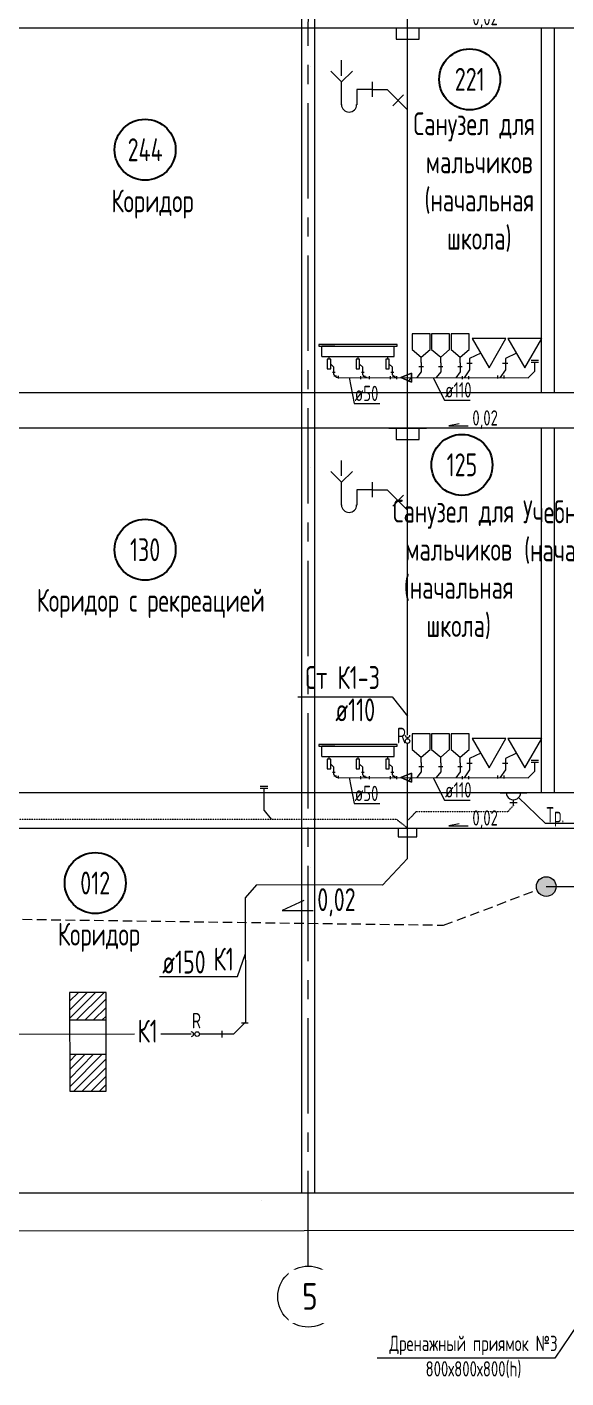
# Model space of a CAD drawing. Header units: millimetres. Extents: x -8689834 to 9419935, y -370377 to 166066.
# Drawn here: x -265036 to -257967, y -26828 to -9113 of the extents above; entities that cross this region are included whole.
import ezdxf
from ezdxf.enums import TextEntityAlignment as Align

# ---------------------------------------------------------------- set-up
doc = ezdxf.new("R2010")
doc.units = ezdxf.units.MM
doc.header["$MEASUREMENT"] = 0
for name, pattern in [('01_base$0$DASHED2', [0.375, 0.25, -0.125]), ('CENTER', [2, 1.25, -0.25, 0.25, -0.25]), ('gost5', [0.137795, 0.098425, -0.03937, 0, 0])]:
    doc.linetypes.add(name, pattern=pattern)
doc.layers.get('0').update_dxf_attribs({"color": 250, "lineweight": 9})
for name, color, linetype, lineweight in [('_0', 250, 'Continuous', 9), ('_ВК-переход на SML', 3, 'Continuous', 30), ('АР_Маркер экспликации', 239, 'Continuous', 13), ('АР_Номер помещения', 1, 'Continuous', 25), ('АР_Оси', 195, 'Continuous', 9), ('АР_Помещения_площадь', 19, 'Continuous', 9), ('ВК_канализация', 32, 'Continuous', 30)]:
    doc.layers.add(name, color=color, linetype=linetype, lineweight=lineweight)
for name, color, linetype in [('PDF _0', 7, 'Continuous'), ('PDF __ВК-Text VK', 7, 'Continuous'), ('PDF __ВК-Text В1', 7, 'Continuous'), ('PDF __ВК-В1', 5, 'Continuous'), ('PDF __ВК-К3', 7, 'Continuous'), ('PDF __ВК-переход', 7, 'Continuous'), ('PDF __ВК-противопожарные муфты', 1, 'Continuous'), ('PDF __ВК-стены', 7, 'Continuous'), ('PDF __ВК-текст К2', 7, 'Continuous'), ('PDF __К14', 3, 'Continuous'), ('PDF __Сантехника', 7, 'Continuous'), ('PDF _TEKSTBK', 7, 'Continuous'), ('АР_Кровля дорожки', 245, 'Continuous'), ('АР_Таблицы', 250, 'Continuous')]:
    doc.layers.add(name, color=color, linetype=linetype)
doc.layers.add('PDF __ВК-К1', color=7, linetype='Continuous', true_color=0xb80000)
doc.styles.add('ISOCPEUR', font='isocpeur.ttf', dxfattribs={"width": 0.7})
doc.styles.get("Standard").update_dxf_attribs({"font": 'isocpeur.ttf', "width": 0.7})
doc.styles.add('ГОСТ 2.304', font='isocpeur.ttf', dxfattribs={"width": 0.7})

# ---------------------------------------------------------------- blocks, each defined once
blk = doc.blocks.new('*U3386')
at = {"layer": 'АР_Номер помещения', "color": 7}
blk.add_circle((-15720, 4793), 400, dxfattribs=at)
at = {"layer": 'АР_Помещения_площадь', "color": 7}
blk.add_line((-13545, 633), (-13545, 633), dxfattribs=at)
at = {"color": 7, "style": 'ISOCPEUR', "width": 0.7, "flags": 1}
blk.add_attdef('КАТЕГОРИЯ', (-499, -2092), '', height=250, dxfattribs=at)
at = {"layer": 'АР_Номер помещения', "color": 7, "style": 'ISOCPEUR', "width": 0.7}
blk.add_attdef('НОМЕР_ПОМЕЩЕНИЯ', text='', height=300, dxfattribs=at).set_placement((-15720, 4793), align=Align.MIDDLE_CENTER)
at = {"layer": 'АР_Помещения_площадь', "color": 7, "lineweight": 30, "width": 0.7, "flags": 104}
blk.add_attdef('ИМЯ_ПОМЕЩЕНИЯ', text='', height=100, dxfattribs=at).set_placement((158, 1217), align=Align.MIDDLE_CENTER)
at = {"layer": 'АР_Помещения_площадь', "color": 7, "style": 'ISOCPEUR', "width": 0.7}
blk.add_attdef('ПЛОЩАДЬ_ПОМЕЩЕНИЯ', text='', height=200, dxfattribs=at).set_placement((-13540, 880), align=Align.MIDDLE_RIGHT)
blk = doc.blocks.new('*U3387')
at = {"layer": 'АР_Номер помещения', "color": 7}
blk.add_circle((-15720, 4793), 400, dxfattribs=at)
at = {"layer": 'АР_Помещения_площадь', "color": 7}
blk.add_line((-13545, 633), (-13545, 633), dxfattribs=at)
at = {"color": 7, "style": 'ISOCPEUR', "width": 0.7, "flags": 1}
blk.add_attdef('КАТЕГОРИЯ', (-499, -2092), '', height=250, dxfattribs=at)
at = {"layer": 'АР_Номер помещения', "color": 7, "style": 'ISOCPEUR', "width": 0.7}
blk.add_attdef('НОМЕР_ПОМЕЩЕНИЯ', text='', height=300, dxfattribs=at).set_placement((-15720, 4793), align=Align.MIDDLE_CENTER)
at = {"layer": 'АР_Помещения_площадь', "color": 7, "lineweight": 30, "width": 0.7, "flags": 104}
blk.add_attdef('ИМЯ_ПОМЕЩЕНИЯ', text='', height=100, dxfattribs=at).set_placement((158, 1217), align=Align.MIDDLE_CENTER)
at = {"layer": 'АР_Помещения_площадь', "color": 7, "style": 'ISOCPEUR', "width": 0.7}
blk.add_attdef('ПЛОЩАДЬ_ПОМЕЩЕНИЯ', text='', height=200, dxfattribs=at).set_placement((-13540, 880), align=Align.MIDDLE_RIGHT)
blk = doc.blocks.new('*U3381')
at = {"layer": 'АР_Номер помещения', "color": 7}
blk.add_circle((-15720, 4793), 400, dxfattribs=at)
at = {"layer": 'АР_Помещения_площадь', "color": 7}
blk.add_line((-13545, 633), (-13545, 633), dxfattribs=at)
at = {"color": 7, "style": 'ISOCPEUR', "width": 0.7, "flags": 1}
blk.add_attdef('КАТЕГОРИЯ', (-499, -2092), '', height=250, dxfattribs=at)
at = {"layer": 'АР_Номер помещения', "color": 7, "style": 'ISOCPEUR', "width": 0.7}
blk.add_attdef('НОМЕР_ПОМЕЩЕНИЯ', text='', height=300, dxfattribs=at).set_placement((-15720, 4793), align=Align.MIDDLE_CENTER)
at = {"layer": 'АР_Помещения_площадь', "color": 7, "lineweight": 30, "width": 0.7, "flags": 104}
blk.add_attdef('ИМЯ_ПОМЕЩЕНИЯ', text='', height=100, dxfattribs=at).set_placement((158, 1217), align=Align.MIDDLE_CENTER)
at = {"layer": 'АР_Помещения_площадь', "color": 7, "style": 'ISOCPEUR', "width": 0.7}
blk.add_attdef('ПЛОЩАДЬ_ПОМЕЩЕНИЯ', text='', height=200, dxfattribs=at).set_placement((-13540, 880), align=Align.MIDDLE_RIGHT)
blk = doc.blocks.new('*U3379')
at = {"layer": 'АР_Номер помещения', "color": 7}
blk.add_circle((-15720, 4793), 400, dxfattribs=at)
at = {"layer": 'АР_Помещения_площадь', "color": 7}
blk.add_line((-13545, 633), (-13545, 633), dxfattribs=at)
at = {"color": 7, "style": 'ISOCPEUR', "width": 0.7, "flags": 1}
blk.add_attdef('КАТЕГОРИЯ', (-499, -2092), '', height=250, dxfattribs=at)
at = {"layer": 'АР_Номер помещения', "color": 7, "style": 'ISOCPEUR', "width": 0.7}
blk.add_attdef('НОМЕР_ПОМЕЩЕНИЯ', text='', height=300, dxfattribs=at).set_placement((-15720, 4793), align=Align.MIDDLE_CENTER)
at = {"layer": 'АР_Помещения_площадь', "color": 7, "lineweight": 30, "width": 0.7, "flags": 104}
blk.add_attdef('ИМЯ_ПОМЕЩЕНИЯ', text='', height=100, dxfattribs=at).set_placement((158, 1217), align=Align.MIDDLE_CENTER)
at = {"layer": 'АР_Помещения_площадь', "color": 7, "style": 'ISOCPEUR', "width": 0.7}
blk.add_attdef('ПЛОЩАДЬ_ПОМЕЩЕНИЯ', text='', height=200, dxfattribs=at).set_placement((-13540, 880), align=Align.MIDDLE_RIGHT)
blk = doc.blocks.new('*U3380')
at = {"layer": 'АР_Номер помещения', "color": 7}
blk.add_circle((-15720, 4793), 400, dxfattribs=at)
at = {"layer": 'АР_Помещения_площадь', "color": 7}
blk.add_line((-13545, 633), (-13545, 633), dxfattribs=at)
at = {"color": 7, "style": 'ISOCPEUR', "width": 0.7, "flags": 1}
blk.add_attdef('КАТЕГОРИЯ', (-499, -2092), '', height=250, dxfattribs=at)
at = {"layer": 'АР_Номер помещения', "color": 7, "style": 'ISOCPEUR', "width": 0.7}
blk.add_attdef('НОМЕР_ПОМЕЩЕНИЯ', text='', height=300, dxfattribs=at).set_placement((-15720, 4793), align=Align.MIDDLE_CENTER)
at = {"layer": 'АР_Помещения_площадь', "color": 7, "lineweight": 30, "width": 0.7, "flags": 104}
blk.add_attdef('ИМЯ_ПОМЕЩЕНИЯ', text='', height=100, dxfattribs=at).set_placement((158, 1217), align=Align.MIDDLE_CENTER)
at = {"layer": 'АР_Помещения_площадь', "color": 7, "style": 'ISOCPEUR', "width": 0.7}
blk.add_attdef('ПЛОЩАДЬ_ПОМЕЩЕНИЯ', text='', height=200, dxfattribs=at).set_placement((-13540, 880), align=Align.MIDDLE_RIGHT)
blk = doc.blocks.new('*U3290')
at = {"layer": 'АР_Номер помещения', "color": 7}
blk.add_circle((-15720, 4793), 400, dxfattribs=at)
at = {"layer": 'АР_Помещения_площадь', "color": 7}
blk.add_line((-13545, 633), (-13545, 633), dxfattribs=at)
at = {"color": 7, "style": 'ISOCPEUR', "width": 0.7, "flags": 1}
blk.add_attdef('КАТЕГОРИЯ', (-499, -2092), '', height=250, dxfattribs=at)
at = {"layer": 'АР_Номер помещения', "color": 7, "style": 'ISOCPEUR', "width": 0.7}
blk.add_attdef('НОМЕР_ПОМЕЩЕНИЯ', text='', height=300, dxfattribs=at).set_placement((-15720, 4793), align=Align.MIDDLE_CENTER)
at = {"layer": 'АР_Помещения_площадь', "color": 7, "lineweight": 30, "width": 0.7, "flags": 104}
blk.add_attdef('ИМЯ_ПОМЕЩЕНИЯ', text='', height=100, dxfattribs=at).set_placement((158, 1217), align=Align.MIDDLE_CENTER)
at = {"layer": 'АР_Помещения_площадь', "color": 7, "style": 'ISOCPEUR', "width": 0.7}
blk.add_attdef('ПЛОЩАДЬ_ПОМЕЩЕНИЯ', text='', height=200, dxfattribs=at).set_placement((-13540, 880), align=Align.MIDDLE_RIGHT)

msp = doc.modelspace()

# ---------------------------------------------------------------- hatches: boundary and pattern name
at = {"layer": 'АР_Кровля дорожки', "lineweight": 13, "ltscale": 500, "true_color": 0x000000}
h = msp.add_hatch(color=18, dxfattribs=at)
h.dxf.hatch_style = 1
edge = h.paths.add_edge_path()
edge.add_arc((-258226.6, -20384.3), 129, 0, 360)

# ---------------------------------------------------------------- linework, layer by layer
at = {"layer": '_0', "color": 244, "ltscale": 500, "true_color": 0x991b1e}
msp.add_lwpolyline([(-261925.8, -19386.9), (-261831.9, -19500.9)], dxfattribs=at)
at = {"layer": '_ВК-переход на SML', "lineweight": 13}
msp.add_lwpolyline([(-259923.5, -19621), (-260167.2, -19622.1), (-260166.6, -19733.5), (-259923, -19732.3)], close=True, dxfattribs=at)
at = {"layer": 'PDF _0', "color": 3, "lineweight": 13}
msp.add_arc((-258657.1, -19151.3), 95.2, 179.99999, 0.00001, dxfattribs=at)
msp.add_arc((-258657.1, -19151.3), 95.2, 179.99999, 0.00001, dxfattribs=at)
at = {"layer": 'PDF __ВК-Text VK', "lineweight": 13}
msp.add_lwpolyline([(-261405.2, -20569), (-261687.9, -20698.6), (-261285.2, -20698.6)], dxfattribs=at)
at = {"layer": 'PDF __ВК-Text В1', "lineweight": 13}
for points in [[(-259368, -14318.6), (-259504.3, -14341.6), (-259250.9, -14341.6)], [(-259368, -19563.5), (-259504.3, -19586.5), (-259250.9, -19586.5)]]:
    msp.add_lwpolyline(points, dxfattribs=at)
at = {"layer": 'PDF __ВК-В1', "color": 244, "lineweight": 13, "true_color": 0x991b1e}
for points in [[(-260044.3, -18399.6), (-260044.2, -2233.4)], [(-260045.4, -20017.2), (-260045.2, -18506.4)]]:
    msp.add_lwpolyline(points, dxfattribs=at)
at = {"layer": 'PDF __ВК-К1', "lineweight": 13}
for points in [[(-260509.5, -9831.9), (-260509.5, -10030.8)], [(-260509.5, -9933.5), (-260708.4, -9933.5)], [(-260509.5, -9933.5), (-260310.5, -9933.5), (-260043.8, -10200.1)], [(-260098.8, -10001.2), (-260238.5, -10145.1)], [(-260509.5, -15182.6), (-260708.4, -15182.6)], [(-260509.5, -15081), (-260509.5, -15279.9)], [(-260509.5, -15182.6), (-260310.5, -15182.6), (-260043.8, -15449.3)], [(-260098.8, -15250.3), (-260238.5, -15394.2)], [(-258828.6, -19153.4), (-258481.5, -19153.4)]]:
    msp.add_lwpolyline(points, dxfattribs=at)
at = {"layer": 'PDF __ВК-К1', "color": 244, "lineweight": 13, "true_color": 0x991b1e}
for points in [[(-259230.7, -13462), (-259230.7, -13610.6)], [(-258762.5, -13462), (-258762.5, -13610.6)], [(-261031, -13637.5), (-260994.5, -13637.5)], [(-261013.6, -13668.8), (-261013.6, -13632.4)], [(-260651, -13637.5), (-260614.6, -13637.5)], [(-260631.9, -13672.6), (-260631.9, -13636.2)], [(-260262.4, -13637.5), (-260226, -13637.5)], [(-260243.3, -13673.9), (-260243.3, -13637.5)], [(-259865.6, -13633), (-259923.6, -13710.4)], [(-259838, -13569.5), (-259896, -13569.5)], [(-259865.6, -13514.3), (-259865.6, -13633)], [(-259610.4, -13633.6), (-259668.4, -13711)], [(-259582.8, -13570.1), (-259640.8, -13570.1)], [(-259610.4, -13514.9), (-259610.4, -13633.6)], [(-259355.2, -13634.2), (-259413.2, -13711.5)], [(-259327.6, -13570.7), (-259385.6, -13570.7)], [(-259355.2, -13515.5), (-259355.2, -13634.2)], [(-259230.7, -13610.6), (-259303.2, -13712.1)], [(-259196.2, -13527.7), (-259268.7, -13527.7)], [(-258762.5, -13610.6), (-258835, -13713.1)], [(-258727.9, -13527.7), (-258800.4, -13527.7)], [(-258463.3, -13714), (-258375.7, -13626.5), (-258375.7, -13507.9)], [(-258425.6, -13481.8), (-258328.3, -13481.8)], [(-258425.6, -13507.9), (-258328.3, -13507.9)], [(-260952.6, -13709.2), (-260976.9, -13709.2), (-261013.6, -13668.8)], [(-261013.6, -13687.9), (-260977.1, -13687.9)], [(-260952.8, -13724.3), (-260952.8, -13687.9)], [(-260661.4, -13693), (-260661.4, -13729.4)], [(-260572.9, -13710), (-260595.5, -13710), (-260631.9, -13672.6)], [(-260631.9, -13691.7), (-260595.5, -13691.7)], [(-260547.7, -13693), (-260547.7, -13729.4)], [(-260272.8, -13693), (-260272.8, -13729.4)], [(-260184.3, -13710.9), (-260206.9, -13710.9), (-260243.3, -13673.9)], [(-260243.3, -13693), (-260206.9, -13693)], [(-260184.3, -13729.4), (-260184.3, -13693)], [(-259323.9, -13730.2), (-259323.9, -13693.8)], [(-259240.1, -13730.2), (-259240.1, -13693.8)], [(-258859.5, -13721.4), (-258859.5, -13685)], [(-258775.8, -13721.4), (-258775.8, -13685)], [(-259865.6, -18759.2), (-259865.6, -18877.9)], [(-259610.4, -18759.8), (-259610.4, -18878.5)], [(-259355.2, -18760.4), (-259355.2, -18879.1)], [(-259196.2, -18772.5), (-259268.7, -18772.5)], [(-259230.7, -18706.9), (-259230.7, -18855.4)], [(-258727.9, -18772.5), (-258800.4, -18772.5)], [(-258762.5, -18706.9), (-258762.5, -18855.4)], [(-258463.3, -18958.9), (-258375.7, -18871.4), (-258375.7, -18752.7)], [(-258425.6, -18726.6), (-258328.3, -18726.6)], [(-258425.6, -18752.7), (-258328.3, -18752.7)], [(-261031, -18882.3), (-260994.5, -18882.3)], [(-261013.6, -18913.7), (-261013.6, -18877.3)], [(-260952.6, -18954.1), (-260976.9, -18954.1), (-261013.6, -18913.7)], [(-261013.6, -18932.8), (-260977.1, -18932.8)], [(-260952.8, -18969.2), (-260952.8, -18932.8)], [(-260661.4, -18937.9), (-260661.4, -18974.3)], [(-260651, -18882.3), (-260614.6, -18882.3)], [(-260631.9, -18917.5), (-260631.9, -18881.1)], [(-260572.9, -18954.9), (-260595.5, -18954.9), (-260631.9, -18917.5)], [(-260631.9, -18936.6), (-260595.5, -18936.6)], [(-260547.7, -18937.9), (-260547.7, -18974.3)], [(-260272.8, -18937.9), (-260272.8, -18974.3)], [(-260262.4, -18882.3), (-260226, -18882.3)], [(-260243.3, -18918.8), (-260243.3, -18882.3)], [(-260184.3, -18955.8), (-260206.9, -18955.8), (-260243.3, -18918.8)], [(-260243.3, -18937.9), (-260206.9, -18937.9)], [(-260184.3, -18974.3), (-260184.3, -18937.9)], [(-259865.6, -18877.9), (-259923.6, -18955.2)], [(-259838, -18814.4), (-259896, -18814.4)], [(-259610.4, -18878.5), (-259668.4, -18955.8)], [(-259582.8, -18815), (-259640.8, -18815)], [(-259355.2, -18879.1), (-259413.2, -18956.4)], [(-259327.6, -18815.6), (-259385.6, -18815.6)], [(-259323.9, -18975.1), (-259323.9, -18938.7)], [(-259230.7, -18855.4), (-259303.2, -18956.9)], [(-259240.1, -18975.1), (-259240.1, -18938.7)], [(-258859.5, -18966.3), (-258859.5, -18929.9)], [(-258762.5, -18855.4), (-258835, -18958)], [(-258775.8, -18966.3), (-258775.8, -18929.9)], [(-261976.5, -19069.7), (-261879.2, -19069.7)], [(-261976.5, -19095.8), (-261879.2, -19095.8)], [(-261925.8, -19386.9), (-261926.7, -19214.4), (-261926.7, -19095.8)], [(-258828.6, -19153.4), (-258481.5, -19153.4)], [(-258608.5, -19284.6), (-258701.6, -19284.6)], [(-258608.5, -19284.6), (-258701.6, -19284.6)], [(-258655, -19318.5), (-258654.4, -19246.5)], [(-263625.8, -22319), (-265865.1, -22324.2)], [(-262881.3, -22319.3), (-263283, -22318.9)], [(-262326.3, -22318.5), (-262774.6, -22318.7)], [(-262482.9, -22276.2), (-262482.9, -22365.1)], [(-262165.5, -22157.6), (-262326.3, -22318.5)], [(-262224.8, -22170.3), (-262135.9, -22170.2)]]:
    msp.add_lwpolyline(points, dxfattribs=at)
at = {"layer": 'PDF __ВК-К1', "color": 244, "linetype": 'gost5', "lineweight": 13, "ltscale": 0.5, "true_color": 0x991b1e}
msp.add_lwpolyline([(-258655, -19318.5), (-258731.2, -19403.2), (-259932.7, -19403.2), (-260042.8, -19517.5)], dxfattribs=at)
at = {"layer": 'PDF __ВК-К3', "lineweight": 13}
msp.add_lwpolyline([(-263998, -23068.4), (-263998.6, -21773.1), (-264476.9, -21773.3), (-264476.4, -23068.6)], close=True, dxfattribs=at)
for points in [[(-264476.9, -21887.6), (-264362.6, -21773.3)], [(-264476.9, -21777.5), (-264472.7, -21773.3)], [(-264476.8, -22111.9), (-264138.3, -21773.2)], [(-264476.8, -22001.9), (-264248.3, -21773.2)], [(-264392.1, -22137.3), (-264024, -21773.1)], [(-264277.8, -22137.3), (-263998.5, -21857.8)], [(-263998.4, -22137.1), (-264476.7, -22137.3)], [(-264167.7, -22137.2), (-263998.5, -21972.1)], [(-264053.4, -22137.2), (-263998.4, -22082.1)], [(-263998.2, -22585.8), (-264476.6, -22586)], [(-264476.5, -22785), (-264277.6, -22586)], [(-264476.5, -22674.9), (-264391.9, -22586)], [(-264476.4, -23009.3), (-264053.3, -22585.9)], [(-264476.4, -22899.3), (-264167.6, -22585.9)], [(-264421.3, -23068.6), (-263998.2, -22645.1)], [(-264311.3, -23068.5), (-263998.2, -22755.2)], [(-264197, -23068.5), (-263998.1, -22869.5)], [(-264086.9, -23068.5), (-263998.1, -22979.5)]]:
    msp.add_lwpolyline(points, dxfattribs=at)
at = {"layer": 'PDF __ВК-переход', "lineweight": 13}
for points in [[(-259994.9, -13769.7), (-259994.9, -13651.2), (-260134.6, -13710.4), (-259994.9, -13769.7), (-259994.9, -13651.2), (-260134.6, -13710.4), (-259994.9, -13769.7), (-260134.6, -13710.4), (-259994.9, -13651.2)], [(-259994.9, -19014.6), (-259994.9, -18896.1), (-260134.6, -18955.3), (-259994.9, -19014.6), (-259994.9, -18896.1), (-260134.6, -18955.3), (-259994.9, -19014.6), (-260134.6, -18955.3), (-259994.9, -18896.1)]]:
    msp.add_lwpolyline(points, close=True, dxfattribs=at)
at = {"layer": 'PDF __ВК-противопожарные муфты', "lineweight": 13}
for points in [[(-260290.9, -9122.9), (-260045.4, -9122.9), (-259795.6, -9122.9)], [(-260193.5, -9122.9), (-260193.5, -9271.1), (-259893, -9271.1), (-259893, -9122.9)], [(-260290.9, -14372.1), (-260045.4, -14372.1), (-259795.6, -14372.1)], [(-260193.5, -14372.1), (-260193.5, -14520.2), (-259893, -14520.2), (-259893, -14372.1)]]:
    msp.add_lwpolyline(points, dxfattribs=at)
at = {"layer": 'PDF __ВК-стены', "color": 18, "lineweight": 13, "true_color": 0x000000}
for points in [[(-261436.6, 2298.1), (-261436.6, -24400.4)], [(-261267.3, 2298.1), (-261267.3, -24400.4)], [(-278656.6, -9122.9), (-223080.9, -9122.9)], [(-258292, -9122.9), (-258292, -13906.4)], [(-258122.7, -9122.9), (-258122.7, -13906.4)], [(-278656.6, -13906.4), (-223080.9, -13906.4)], [(-278656.6, -14367.8), (-223080.9, -14367.8)], [(-258292, -14367.8), (-258292, -19151.3)], [(-258122.7, -14367.8), (-258122.7, -19151.3)], [(-278656.6, -19151.3), (-223080.9, -19151.3)], [(-278656.6, -19616.9), (-223080.9, -19616.9)], [(-286311.3, -24400.4), (-222911.6, -24400.4)], [(-357632.8, -24960.8), (-222911.6, -24866.1)]]:
    msp.add_lwpolyline(points, dxfattribs=at)
at = {"layer": 'PDF __ВК-текст К2', "lineweight": 13}
msp.add_lwpolyline([(-257407.5, -25526.8), (-258112.8, -26566), (-258160.9, -26566), (-260442.2, -26566)], dxfattribs=at)
at = {"layer": 'PDF __К14', "lineweight": 13}
for points in [[(-260911.6, -9751.4), (-260911.6, -9548.3)], [(-260911.6, -15000.6), (-260911.6, -14797.4)]]:
    msp.add_lwpolyline(points, dxfattribs=at)
at = {"layer": 'PDF __Сантехника', "lineweight": 13}
for points in [[(-260182.6, -13274.9), (-261209.7, -13274.9), (-261209.7, -13299.2), (-260182.6, -13299.2)], [(-258975.1, -13582.9), (-258754, -13196), (-259199.6, -13196)], [(-258506.8, -13582.9), (-258285.7, -13196), (-258731.4, -13196)], [(-261053.5, -13470.9), (-261100.4, -13470.9), (-261100.4, -13597.6), (-261053.5, -13597.6)], [(-260673.6, -13470.9), (-260718.7, -13470.9), (-260718.7, -13597.6), (-260673.6, -13597.6)], [(-260285, -13470.9), (-260330.1, -13470.9), (-260330.1, -13597.6), (-260285, -13597.6)], [(-260182.6, -18519.8), (-261209.7, -18519.8), (-261209.7, -18544), (-260182.6, -18544)], [(-258975.1, -18827.8), (-258754, -18440.9), (-259199.6, -18440.9)], [(-258506.8, -18827.8), (-258285.7, -18440.9), (-258731.4, -18440.9)], [(-261053.5, -18715.8), (-261100.4, -18715.8), (-261100.4, -18842.4), (-261053.5, -18842.4)], [(-260673.6, -18715.8), (-260718.7, -18715.8), (-260718.7, -18842.4), (-260673.6, -18842.4)], [(-260285, -18715.8), (-260330.1, -18715.8), (-260330.1, -18842.4), (-260285, -18842.4)]]:
    msp.add_lwpolyline(points, close=True, dxfattribs=at)
for points in [[(-259865.6, -13514.3), (-259865.6, -13442.5), (-259749.6, -13340.4), (-259749.6, -13136.1), (-259984.3, -13136.1), (-259984.3, -13340.4), (-259865.6, -13442.5)], [(-259610.4, -13514.9), (-259610.4, -13443.1), (-259494.4, -13341), (-259494.4, -13136.7), (-259729.1, -13136.7), (-259729.1, -13341), (-259610.4, -13443.1)], [(-259355.2, -13515.5), (-259355.2, -13443.7), (-259239.2, -13341.6), (-259239.2, -13137.2), (-259473.9, -13137.2), (-259473.9, -13341.6), (-259355.2, -13443.7)], [(-261171.5, -13432.7), (-261171.5, -13299.2)], [(-260998, -13299.2), (-261171.5, -13299.2)], [(-261171.5, -13432.7), (-260220.8, -13432.7)], [(-261076.1, -13432.7), (-261076.1, -13470.9)], [(-260696.1, -13432.7), (-260696.1, -13470.9)], [(-260307.5, -13432.7), (-260307.5, -13470.9)], [(-260220.8, -13432.7), (-260220.8, -13299.2)], [(-259085.6, -13389.5), (-259230.7, -13462)], [(-258617.4, -13389.5), (-258762.5, -13462)], [(-261013.6, -13575), (-261053.5, -13535.1)], [(-261013.6, -13637.5), (-261013.6, -13575)], [(-260631.9, -13575), (-260673.6, -13535.1)], [(-260631.9, -13637.5), (-260631.9, -13575)], [(-260243.3, -13575), (-260285, -13535.1)], [(-260243.3, -13637.5), (-260243.3, -13575)], [(-259865.6, -18759.2), (-259865.6, -18687.4), (-259749.6, -18585.3), (-259749.6, -18380.9), (-259984.3, -18380.9), (-259984.3, -18585.3), (-259865.6, -18687.4)], [(-259610.4, -18759.8), (-259610.4, -18688), (-259494.4, -18585.9), (-259494.4, -18381.5), (-259729.1, -18381.5), (-259729.1, -18585.9), (-259610.4, -18688)], [(-259355.2, -18760.4), (-259355.2, -18688.6), (-259239.2, -18586.4), (-259239.2, -18382.1), (-259473.9, -18382.1), (-259473.9, -18586.4), (-259355.2, -18688.6)], [(-261171.5, -18677.6), (-261171.5, -18544)], [(-260998, -18544), (-261171.5, -18544)], [(-260220.8, -18677.6), (-260220.8, -18544)], [(-261171.5, -18677.6), (-260220.8, -18677.6)], [(-261076.1, -18677.6), (-261076.1, -18715.8)], [(-260696.1, -18677.6), (-260696.1, -18715.8)], [(-260307.5, -18677.6), (-260307.5, -18715.8)], [(-259085.6, -18634.4), (-259230.7, -18706.9)], [(-258617.4, -18634.4), (-258762.5, -18706.9)], [(-261013.6, -18819.9), (-261053.5, -18780)], [(-261013.6, -18882.3), (-261013.6, -18819.9)], [(-260631.9, -18819.9), (-260673.6, -18780)], [(-260631.9, -18882.3), (-260631.9, -18819.9)], [(-260243.3, -18819.9), (-260285, -18780)], [(-260243.3, -18882.3), (-260243.3, -18819.9)]]:
    msp.add_lwpolyline(points, dxfattribs=at)
at = {"layer": 'PDF _TEKSTBK', "lineweight": 13}
for points in [[(-260911.6, -9831.9), (-261051.3, -9692.2)], [(-260911.6, -10132.4), (-260911.6, -9831.9), (-260767.7, -9692.2)], [(-260708.4, -9933.5), (-260708.4, -10132.4)], [(-260911.6, -15081), (-261051.3, -14941.3)], [(-260911.6, -15381.5), (-260911.6, -15081), (-260767.7, -14941.3)], [(-260708.4, -15182.6), (-260708.4, -15381.5)]]:
    msp.add_lwpolyline(points, dxfattribs=at)
for centre in [(-260812.1, -10130.3), (-260812.1, -15379.4)]:
    msp.add_arc(centre, 99.5, 180.00001, 359.99999, dxfattribs=at)
at = {"layer": 'АР_Кровля дорожки', "color": 244, "linetype": 'gost5', "lineweight": 13, "ltscale": 0.5, "true_color": 0x991b1e}
msp.add_lwpolyline([(-275833.1, -19151.3), (-275833.1, -19151.3), (-275833.1, -19366.3), (-275625.6, -19491), (-260360.3, -19501.9), (-260192, -19501.2), (-260045.3, -19616.9)], dxfattribs=at)
at = {"layer": 'АР_Кровля дорожки', "color": 244, "lineweight": 13, "ltscale": 500, "true_color": 0x991b1e}
msp.add_lwpolyline([(-260373.7, -20365.7), (-262024, -20363.6)], dxfattribs=at)
at = {"layer": 'АР_Кровля дорожки', "color": 7, "linetype": '01_base$0$DASHED2', "lineweight": 13, "ltscale": 500}
msp.add_lwpolyline([(-283841.9, -20553.2), (-259571.8, -20890.2), (-258347.3, -20429.7)], dxfattribs=at)
at = {"layer": 'АР_Кровля дорожки', "color": 7, "lineweight": 13, "ltscale": 500}
msp.add_circle((-258226.6, -20384.3), 129, dxfattribs=at)
at = {"layer": 'АР_Оси', "color": 18, "lineweight": 13, "ltscale": 0.5, "true_color": 0x000000}
msp.add_circle((-261347.7, -25761.3), 400, dxfattribs=at)
at = {"layer": 'ВК_канализация', "color": 244, "lineweight": 13, "ltscale": 500, "true_color": 0x991b1e}
for points in [[(-260952.6, -13709.2), (-258463.3, -13714)], [(-259994.9, -13710.4), (-260045.4, -13765.9)], [(-260044.9, -18446.4), (-260044.7, -18429.6)], [(-260952.6, -18954.1), (-258463.3, -18958.9)], [(-259994.9, -18955.3), (-260045.4, -19010.8)], [(-260045.4, -20018), (-260373.7, -20365.7)], [(-262165.5, -22157.6), (-262169, -20531.5), (-262024, -20363.6)], [(-258226.6, -20384.3), (-253598.4, -20384.9)], [(-262834.6, -22318.9), (-262851.3, -22319.1)]]:
    msp.add_lwpolyline(points, dxfattribs=at)
at = {"layer": 'ВК_канализация', "color": 18, "lineweight": 13, "ltscale": 500, "true_color": 0x000000}
for points in [[(-260812.3, -13708.8), (-260745.5, -14050.7), (-260410.3, -14050.7)], [(-259709.5, -13711.6), (-259561.2, -14004.7), (-259226, -14004.7)], [(-261484.7, -17897), (-260245.6, -17897), (-260045.4, -18148.2)], [(-260812.3, -18953.7), (-260745.5, -19295.6), (-260410.3, -19295.6)], [(-259709.5, -18956.5), (-259561.2, -19249.6), (-259226, -19249.6)], [(-257609.5, -19559.3), (-258234.4, -19559.3), (-258588.6, -19217.4)], [(-263299.8, -21564.4), (-262275.9, -21564), (-262170.9, -21262.1)]]:
    msp.add_lwpolyline(points, dxfattribs=at)
at = {"layer": 'ВК_канализация', "color": 244, "lineweight": 13, "ltscale": 500, "true_color": 0x991b1e}
for centre in [(-260045.3, -18476.4), (-262804.6, -22318.7)]:
    msp.add_circle(centre, 30, dxfattribs=at)
for centre, start, end in [((-260044.3, -18399.6), 179.27075, 359.27075), ((-262881.3, -22319.3), 270.50316, 90.50316)]:
    msp.add_arc(centre, 30, start, end, dxfattribs=at)

# ---------------------------------------------------------------- block references
at = {"layer": 'АР_Маркер экспликации', "color": 7, "lineweight": 13}
ref = msp.add_blockref('*U3380', (-247767.2, -10267), dxfattribs=at)
ref.add_attrib('НОМЕР_ПОМЕЩЕНИЯ', '347', dxfattribs={"layer": 'АР_Номер помещения', "color": 7, "height": 300, "style": 'ISOCPEUR', "width": 0.7}).set_placement((-263486.9, -5473.6), align=Align.MIDDLE_CENTER)
ref = msp.add_blockref('*U3381', (-243509.7, -14592.7), dxfattribs=at)
ref.add_attrib('НОМЕР_ПОМЕЩЕНИЯ', '221', dxfattribs={"layer": 'АР_Номер помещения', "color": 7, "height": 300, "style": 'ISOCPEUR', "width": 0.7}).set_placement((-259229.5, -9799.3), align=Align.MIDDLE_CENTER)
ref = msp.add_blockref('*U3379', (-247767.2, -15516.1), dxfattribs=at)
ref.add_attrib('НОМЕР_ПОМЕЩЕНИЯ', '244', dxfattribs={"layer": 'АР_Номер помещения', "color": 7, "height": 300, "style": 'ISOCPEUR', "width": 0.7}).set_placement((-263486.9, -10722.7), align=Align.MIDDLE_CENTER)
ref = msp.add_blockref('*U3387', (-243612, -19647.6), dxfattribs=at)
ref.add_attrib('НОМЕР_ПОМЕЩЕНИЯ', '125', dxfattribs={"layer": 'АР_Номер помещения', "color": 7, "height": 300, "style": 'ISOCPEUR', "width": 0.7}).set_placement((-259331.8, -14854.2), align=Align.MIDDLE_CENTER)
ref = msp.add_blockref('*U3386', (-247767.2, -20761), dxfattribs=at)
ref.add_attrib('НОМЕР_ПОМЕЩЕНИЯ', '130', dxfattribs={"layer": 'АР_Номер помещения', "color": 7, "height": 300, "style": 'ISOCPEUR', "width": 0.7}).set_placement((-263486.9, -15967.6), align=Align.MIDDLE_CENTER)
ref = msp.add_blockref('*U3290', (-248421.9, -25131.2), dxfattribs=at)
ref.add_attrib('НОМЕР_ПОМЕЩЕНИЯ', '012', dxfattribs={"layer": 'АР_Номер помещения', "color": 7, "height": 300, "style": 'ISOCPEUR', "width": 0.7}).set_placement((-264141.7, -20337.8), align=Align.MIDDLE_CENTER)

# ---------------------------------------------------------------- texts
at = {"layer": 'АР_Таблицы', "lineweight": 13, "ltscale": 100, "attachment_point": 4, "style": 'ISOCPEUR'}
for s, insert, char_height, width in [('\\pxi-1,l1,t1,5;0,02', (-259195.2, -9013.5), 200, 7500), ('\\pxi-1,l1,qc,t1,5;Санузел для\\P мальчиков\\P (начальная\\P школа)', (-260716.2, -11146.5), 300, 3089.672), ('\\pxi-1,l1,t1,5;Коридор ', (-263929.9, -11434.3), 300, 9470.463), ('\\pxi-1,l1,t1,5;ø110', (-259553.5, -13872), 200, 7500), ('\\pxi-1,l1,t1,5;ø50', (-260737.7, -13918), 200, 7500), ('\\pxi-1,l1,t1,5;0,02', (-259195.2, -14262.6), 200, 7500), ('\\pxi-1,l1,qc,t1,5;Санузел для\\P мальчиков\\P (начальная\\P школа)', (-260986.3, -16225.4), 300, 3089.672), ('\\pxi-1,l1,qc,t1,5;Учебные кабинеты \\P(начальная школа)', (-259297.3, -15735.8), 300, 3979.825), ('\\pxi-1,l1,t1,5;Коридор с рекреацией', (-264909.9, -16671.4), 300, 9470.463), ('\\pxi-1,l1,t1,5;Ст К1-3', (-261385.7, -17643.9), 300, 7500), ('\\pxi-1,l1,t1,5;ø110', (-260992.1, -18067.4), 300, 7500), ('\\pxi-1,l1,t1,5;ø50', (-260737.7, -19162.9), 200, 7500), ('\\pxi-1,l1,t1,5;ø110', (-259553.5, -19116.9), 200, 7500), ('\\pxi-1,l1,t1,5;0,02', (-259195.2, -19507.5), 200, 7500), ('\\pxi-1,l1,t1,5;Коридор ', (-264632.8, -21049.6), 300, 9470.463)]:
    msp.add_mtext(s, dxfattribs=dict(at, insert=insert, char_height=char_height, width=width))
at = {"layer": 'ВК_канализация', "color": 18, "lineweight": 13, "ltscale": 100, "true_color": 0x000000, "attachment_point": 4, "style": 'ISOCPEUR'}
for s, insert, char_height, width in [('R', (-260184.6, -18403.7), 205.4, 5730.034), ('Тр.', (-258225.5, -19470.9), 200, 5891.51), ('0,02', (-261228.9, -20590.7), 300, 5891.51), ('R', (-262873, -22143.5), 205.4, 5730.034), ('\\pxqc;Дренажный приямок №3\\P800х800х800(h)', (-262126, -26551.4), 200, 5891.51)]:
    msp.add_mtext(s, dxfattribs=dict(at, insert=insert, char_height=char_height, width=width))
at = {"layer": 'ВК_канализация', "color": 18, "lineweight": 13, "ltscale": 100, "true_color": 0x000000, "char_height": 300, "attachment_point": 6, "rotation": 0.02348, "style": 'ISOCPEUR'}
for s, insert, width in [('\\pxi-1,l1,t1,5;ø150', (-262693.3, -21374.4), 7500), ('К1', (-262324.1, -21335.7), 5891.51), ('\\pxi-1,l1,t1,5;К1', (-263321.3, -22280.2), 7500)]:
    msp.add_mtext(s, dxfattribs=dict(at, insert=insert, width=width))

# ---------------------------------------------------------------- next in the draw order: texts
at = {"layer": 'АР_Оси', "color": 18, "lineweight": 13, "true_color": 0x000000, "insert": (-261428.1, -25583.6), "char_height": 350, "attachment_point": 1, "line_spacing_factor": 1.149209, "style": 'ГОСТ 2.304', "bg_fill": 2}
msp.add_mtext('{\\W0.8;5}', dxfattribs=at)

# ---------------------------------------------------------------- next in the draw order: linework, layer by layer
at = {"layer": 'АР_Оси', "color": 18, "linetype": 'CENTER', "lineweight": 13, "ltscale": 1000, "true_color": 0x000000}
msp.add_line((-261347.7, -25361.3), (-261345.5, 5709.8), dxfattribs=at)

doc.saveas('drawing.dxf')
